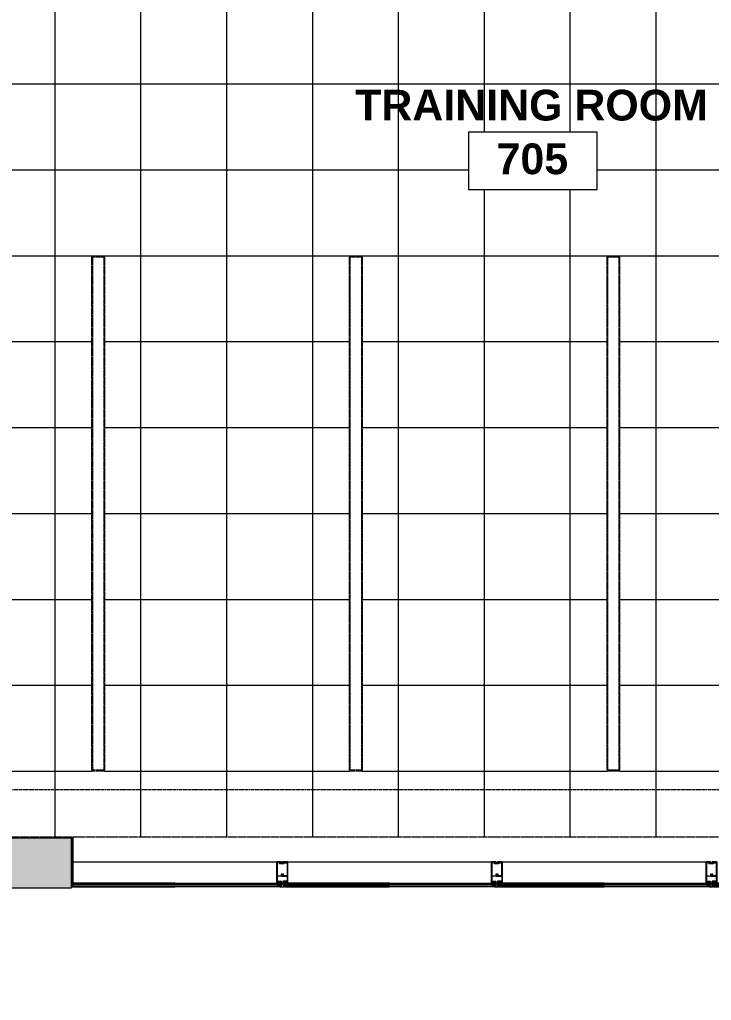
# Model space of a CAD drawing. Header units: inches. Extents: x -203 to 2853, y -968 to 768.
# Drawn here: x 1001.8 to 1195.1, y -570.2 to -296.2 of the extents above; entities that cross this region are included whole.
import ezdxf

# ---------------------------------------------------------------- set-up
doc = ezdxf.new("R2010")
doc.units = ezdxf.units.IN
doc.header["$MEASUREMENT"] = 0
doc.linetypes.add('Demolished', pattern=[0.1875, 0.125, -0.0625])
doc.linetypes.add('Grid Line 1_2_', pattern=[0.875, 0.5, -0.125, 0.125, -0.125])
for name, color, linetype, lineweight in [('A-CLNG', 13, 'Continuous', 13), ('A-CLNG-PATT', 13, 'Continuous', 13), ('A-DETL-GENF', 92, 'Continuous', 9), ('A-DETL-THIN', 151, 'Continuous', 9), ('A-Glaz-Exst', 7, 'Continuous', 9), ('A-Wall-Exst', 7, 'Continuous', 9), ('A-WALL-FULL', 7, 'Continuous', 9), ('A-WALL-PATT', 111, 'Continuous', 13), ('E-LITE-EQPM', 33, 'Demolished', 9), ('G-ANNO-TEXT', 231, 'Continuous', 9), ('Jenner and Block 8fl_BB_dwg', 8, 'Continuous', 9), ('S-GRID', 1, 'Continuous', 9)]:
    doc.layers.add(name, color=color, linetype=linetype, lineweight=lineweight)
doc.styles.add('Swis721 Lt BT_B', font='', dxfattribs={"height": 8.583975})
doc.styles.get('Swis721 Lt BT_B').set_extended_font_data('Swis721 Lt BT', bold=True)

# ---------------------------------------------------------------- blocks, each defined once
blk = doc.blocks.new('a-light Accolade D3- Surface Mount - 12_-5338565-LEVEL 7 - DEMO RCP')
at = {"layer": 'E-LITE-EQPM', "color": 7}
for p, q in [((-72.01, 1.68), (-71.63, 1.68)), ((-72.01, 1.68), (-72.01, -1.82)), ((71.63, 1.68), (-71.63, 1.68)), ((-71.63, 1.68), (-71.63, 1.57)), ((-71.63, -1.82), (-71.63, 1.68)), ((-71.63, 1.57), (71.63, 1.57)), ((71.63, 1.57), (71.63, 1.68)), ((71.63, 1.68), (72.01, 1.68)), ((71.63, 1.68), (71.63, -1.82)), ((72.01, -1.82), (72.01, 1.68)), ((-71.63, -1.82), (-72.01, -1.82)), ((71.63, -1.71), (-71.63, -1.71)), ((-71.63, -1.71), (-71.63, -1.82)), ((-71.63, -1.82), (71.63, -1.82)), ((71.63, -1.82), (71.63, -1.71)), ((72.01, -1.82), (71.63, -1.82))]:
    blk.add_line(p, q, dxfattribs=at)
blk = doc.blocks.new('Jenner and Block 8fl_BB_dwg_CW-STRIP-V11-LEVEL 7 - DEMO RCP')
at = {"layer": 'A-Glaz-Exst'}
for p, q in [((-121.98, -50.59), (-133.28, -23.99)), ((-132.82, -23.8), (-121.52, -50.4)), ((-121.29, -50.3), (-132.59, -23.7)), ((-127.5, -52.64), (-124.39, -51.32)), ((-124.23, -51.38), (-124.17, -51.52)), ((-124.05, -51.47), (-124.11, -51.34)), ((-124.05, -51.17), (-123.01, -50.73)), ((-122.85, -50.8), (-122.79, -50.94)), ((-122.34, -50.38), (-122.52, -50.82)), ((-127.51, -52.94), (-127.56, -52.8))]:
    blk.add_line(p, q, dxfattribs=at)
at = {"layer": 'A-Glaz-Exst', "flags": 128}
for points in [[(-133.51, -24.09), (-122.34, -50.38), (-122.21, -50.69)], [(-122.46, -50.43), (-122.48, -50.37), (-127.89, -52.67), (-127.74, -53.04)], [(-127.74, -53.04), (-127.89, -52.67), (-122.48, -50.37), (-122.46, -50.43), (-122.34, -50.38), (-122.46, -50.43), (-122.69, -50.53)], [(-122.25, -50.71), (-122.69, -50.53), (-122.56, -50.84)], [(-121.99, -50.5), (-122.02, -50.42), (-121.62, -50.24), (-121.59, -50.33)]]:
    blk.add_lwpolyline(points, dxfattribs=at)
at = {"layer": 'A-Glaz-Exst'}
for centre, radius in [((-121.98, -50.53), 0.0312), ((-121.57, -50.36), 0.0313)]:
    blk.add_circle(centre, radius, dxfattribs=at)
for centre, start, end in [((-124.34, -51.43), 23.0045, 113.0045), ((-124, -51.29), 113.0045, 203.0045), ((-122.96, -50.85), 23.0045, 113.0045), ((-127.45, -52.75), 113.0045, 203.0045)]:
    blk.add_arc(centre, 0.125, start, end, dxfattribs=at)
blk = doc.blocks.new('Jenner and Block 8fl_BB_dwg_CW-STRIP-5551871-LEVEL 7 - DEMO RCP')
at = {"layer": 'A-Glaz-Exst'}
for p, q in [((-127.5, -52.64), (-124.39, -51.32)), ((-124.23, -51.38), (-123.91, -52.13)), ((-124.05, -51.17), (-123.01, -50.73)), ((-121.88, -51.54), (-122.01, -51.58)), ((-121.75, -51.73), (-121.85, -51.55)), ((-121.68, -51.87), (-121.79, -51.93)), ((-121.72, -51.64), (-121.66, -51.83)), ((-120.76, -51.54), (-120.96, -51.08)), ((-127.34, -53.32), (-127.56, -52.8)), ((-127.2, -53.33), (-127.26, -53.35)), ((-126.62, -54.54), (-127.12, -53.36)), ((-126.7, -54.61), (-126.64, -54.58)), ((-126.42, -55.17), (-123.32, -53.85)), ((-124.09, -52.63), (-124.08, -52.59)), ((-124.09, -52.78), (-124.03, -52.91)), ((-124.06, -52.65), (-124.04, -52.6)), ((-124.04, -52.43), (-123.99, -52.37)), ((-124.01, -52.57), (-123.8, -52.48)), ((-123.96, -52.47), (-123.97, -52.44)), ((-123.96, -52.36), (-123.88, -52.36)), ((-123.92, -52.42), (-123.9, -52.45)), ((-123.75, -52.48), (-123.71, -52.5)), ((-123.74, -52.44), (-123.69, -52.46)), ((-123.25, -53.69), (-123.64, -52.78)), ((-123.59, -52.56), (-123.13, -53.64)), ((-122.97, -53.7), (-121.94, -53.26))]:
    blk.add_line(p, q, dxfattribs=at)
at = {"layer": 'A-Glaz-Exst', "flags": 128}
for points in [[(-133.51, -24.09), (-122.34, -50.38), (-122.08, -51.01), (-121.85, -50.92), (-133.28, -23.99)], [(-132.82, -23.8), (-121.39, -50.72), (-121.16, -50.62), (-132.59, -23.7)], [(-122.46, -50.43), (-122.48, -50.37), (-127.89, -52.67), (-127.4, -53.82), (-127.17, -53.72), (-127.4, -53.82), (-127.89, -52.67), (-122.48, -50.37), (-122.46, -50.43), (-122.34, -50.38), (-122.46, -50.43), (-122.69, -50.53)], [(-123.87, -52.45), (-123.67, -52.37), (-124.11, -51.34)], [(-122.85, -50.8), (-122.46, -51.72), (-121.94, -51.5), (-121.95, -51.47), (-121.99, -51.48), (-122.01, -51.45), (-121.87, -51.38), (-121.85, -51.42), (-121.89, -51.45), (-121.88, -51.47), (-121.82, -51.45), (-120.96, -51.08), (-121.06, -50.85)], [(-122.34, -50.38), (-122.54, -50.87), (-122.2, -50.73), (-122.69, -50.53), (-122.37, -51.28)], [(-121.87, -53.1), (-122.26, -52.18), (-121.74, -51.96), (-121.73, -51.99), (-121.77, -52.01), (-121.75, -52.05), (-121.61, -51.99), (-121.63, -51.95), (-121.67, -51.96), (-121.68, -51.93), (-121.57, -51.89), (-121.69, -51.6), (-121.7, -51.6), (-121.69, -51.6), (-121.57, -51.89), (-120.76, -51.54), (-120.67, -51.77), (-121.82, -52.26)], [(-121.82, -51.45), (-120.96, -51.08), (-121.06, -50.85), (-122.21, -51.34)], [(-122.05, -51.56), (-122.05, -51.55), (-121.94, -51.5)], [(-121.99, -50.5), (-122.02, -50.42), (-121.62, -50.24), (-121.59, -50.33)], [(-121.96, -50.56), (-121.94, -50.62), (-121.84, -50.78), (-121.49, -50.63), (-121.54, -50.45), (-121.56, -50.39)], [(-121.7, -51.74), (-121.82, -51.45), (-121.7, -51.74), (-121.71, -51.74)], [(-121.81, -51.97), (-121.8, -51.98), (-121.74, -51.96)], [(-109.37, -79.03), (-120.8, -52.1), (-120.57, -52), (-109.14, -78.93)], [(-109.83, -79.22), (-121.26, -52.3), (-121.49, -52.4), (-121.22, -53.03), (-121.34, -53.08), (-121.31, -53.13), (-126.72, -55.43), (-127.21, -54.28), (-126.95, -54.17), (-126.98, -54.18), (-127.21, -54.28), (-126.72, -55.43), (-121.31, -53.13), (-121.34, -53.08), (-121.57, -53.17)], [(-126.88, -54.24), (-126.91, -54.19), (-127.09, -53.75), (-126.74, -54.59)], [(-126.92, -54.33), (-126.83, -54.53), (-126.86, -54.54), (-126.88, -54.5), (-126.92, -54.51), (-126.86, -54.66), (-126.82, -54.64), (-126.84, -54.6), (-126.81, -54.58), (-126.59, -55.1)], [(-123.94, -52.21), (-124.27, -52.35), (-124.17, -52.58), (-123.98, -52.5)], [(-124.08, -52.57), (-124.09, -52.55), (-123.98, -52.5), (-124, -52.45), (-124.02, -52.45)], [(-123.87, -52.39), (-123.89, -52.4), (-123.87, -52.45), (-123.76, -52.41), (-123.75, -52.43)], [(-110.06, -79.32), (-121.22, -53.03), (-121.71, -52.83), (-121.37, -52.68), (-121.57, -53.17), (-121.88, -52.43)], [(-121.08, -52.63), (-121.11, -52.57), (-121.15, -52.39), (-120.81, -52.24), (-120.71, -52.4), (-120.68, -52.46)], [(-121.06, -52.69), (-121.02, -52.77), (-120.62, -52.6), (-120.66, -52.52)]]:
    blk.add_lwpolyline(points, dxfattribs=at)
blk.add_lwpolyline([(-120.67, -51.77), (-120.76, -51.54), (-121.57, -51.89), (-120.76, -51.54)], close=True, dxfattribs=at)
at = {"layer": 'A-Glaz-Exst'}
for centre, radius in [((-121.98, -50.53), 0.0312), ((-121.57, -50.36), 0.0313), ((-121.07, -52.66), 0.0312), ((-120.67, -52.49), 0.0312)]:
    blk.add_circle(centre, radius, dxfattribs=at)
for centre, radius, start, end in [((-124.34, -51.43), 0.125, 23.0045, 113.0045), ((-124, -51.29), 0.125, 113.0045, 203.0045), ((-122.96, -50.85), 0.125, 23.0045, 113.0045), ((-122.22, -51.15), 0.313, 76.1346, 149.8744), ((-122.18, -51.16), 0.221, 68.0045, 194.8744), ((-122.26, -51.23), 0.125, 203.0045, 293.0045), ((-121.97, -51.25), 0.257, 114.4891, 201.5199), ((-122.02, -51.55), 0.0312, 203.0045, 288.0045), ((-121.88, -51.57), 0.0312, 23.0045, 108.0045), ((-121.43, -51.25), 0.531, 84.932, 141.077), ((-121.78, -51.95), 0.0312, 118.0045, 203.0045), ((-121.72, -51.71), 0.0313, 208.0045, 293.0045), ((-121.69, -51.63), 0.0313, 113.0045, 198.0045), ((-121.55, -50.92), 0.145, 75.2021, 272.5168), ((-121.69, -51.84), 0.0312, 298.0045, 23.0045), ((-121.46, -50.89), 0.13, 309.3067, 96.5963), ((-121.06, -50.72), 0.266, 174.932, 231.077), ((-121.01, -50.7), 0.266, 174.932, 231.077), ((-120.95, -50.67), 0.266, 174.932, 231.077), ((-121.06, -52.09), 0.145, 133.4921, 330.8069), ((-120.89, -50.65), 0.266, 174.932, 231.077), ((-120.97, -52.04), 0.13, 309.4127, 96.7023), ((-120.57, -51.87), 0.266, 174.932, 231.077), ((-120.52, -51.85), 0.266, 174.932, 231.077), ((-120.46, -51.82), 0.266, 174.932, 231.077), ((-120.4, -51.8), 0.266, 174.932, 231.077), ((-127.45, -52.75), 0.125, 113.0045, 203.0045), ((-127.29, -53.29), 0.0625, 203.0045, 293.0045), ((-127.18, -53.39), 0.0625, 23.0045, 113.0045), ((-127.15, -53.78), 0.0625, 23.0045, 113.0045), ((-127.15, -53.78), 0.0625, 23.0045, 113.0045), ((-126.94, -54.2), 0.0312, 23.0045, 113.0045), ((-126.94, -54.2), 0.0312, 23.0045, 113.0045), ((-126.89, -54.31), 0.0312, 113.0045, 203.0045), ((-126.91, -54.26), 0.0313, 293.0045, 23.0045), ((-126.71, -54.58), 0.0312, 203.0045, 293.0045), ((-126.65, -54.55), 0.0313, 293.0045, 23.0045), ((-124.01, -52.66), 0.089, 160.7135, 253.0177), ((-124.03, -52.23), 0.548, 263.7768, 322.8434), ((-124.09, -52.58), 0.0197, 337.7655, 23.0045), ((-123.99, -52.65), 0.0695, 179.3043, 235.285), ((-124.03, -52.58), 0.0139, 50.356, 225.537), ((-124.03, -52.44), 0.016, 138.4428, 293.0045), ((-124.03, -52.23), 0.517, 269.0257, 316.9833), ((-124.05, -52.6), 0.0118, 337.7655, 45.537), ((-124.02, -52.26), 0.451, 268.6149, 317.394), ((-124.03, -52.23), 0.673, 269.5765, 305.68), ((-124.02, -52.56), 0.0118, 230.356, 293.0045), ((-123.96, -52.4), 0.04, 87.5662, 138.4428), ((-123.94, -52.43), 0.0306, 26.7074, 199.3016), ((-123.93, -52.46), 0.0306, 206.7074, 19.3016), ((-123.97, -52.16), 0.0625, 293.0045, 23.0045), ((-123.88, -52.38), 0.016, 293.0045, 87.5662), ((-123.8, -52.47), 0.0118, 293.0045, 355.653), ((-123.77, -52.47), 0.0139, 0.472, 175.653), ((-123.75, -52.47), 0.0118, 180.472, 248.2435), ((-123.73, -52.43), 0.0197, 203.0045, 248.2435), ((-123.75, -52.55), 0.0695, 350.7239, 46.7046), ((-123.73, -52.54), 0.089, 332.9913, 65.2955), ((-123.37, -53.73), 0.125, 293.0045, 23.0045), ((-123.02, -53.59), 0.125, 203.0045, 293.0045), ((-121.98, -53.15), 0.125, 293.0045, 23.0045), ((-121.77, -52.38), 0.125, 113.0045, 203.0045), ((-121.67, -52.37), 0.221, 211.1346, 338.0045), ((-121.58, -52.16), 0.257, 204.4891, 291.5199), ((-121.69, -52.41), 0.313, 256.1346, 329.8744), ((-121.21, -51.77), 0.531, 264.932, 321.077), ((-126.47, -55.05), 0.125, 203.0045, 293.0045)]:
    blk.add_arc(centre, radius, start, end, dxfattribs=at)
blk = doc.blocks.new('Jenner and Block 8fl_BB_dwg-4751915-LEVEL 7 - DEMO RCP')
at = {"layer": 'A-Glaz-Exst'}
for p, q in [((1016.23, -531.81), (1073.23, -531.81)), ((1074.23, -531.81), (1131.23, -531.81)), ((1076.23, -531.81), (1133.23, -531.81)), ((1136.23, -531.81), (1193.23, -531.81))]:
    blk.add_line(p, q, dxfattribs=at)
at = {"layer": 'A-Wall-Exst', "flags": 128}
blk.add_lwpolyline([(1015.83, -538.81), (1016.23, -538.81), (1016.23, -524.94)], dxfattribs=at)
at = {"layer": 'A-WALL-FULL'}
blk.add_line((1016.23, -537.69), (1016.23, -531.81), dxfattribs=at)
at = {"layer": 'A-WALL-PATT', "color": 7, "lineweight": 9, "flags": 128}
blk.add_lwpolyline([(1016.23, -524.94), (1016.23, -529.11), (1016.23, -538.81)], dxfattribs=at)
at = {"rotation": 246.9955198969619}
for name, p in [('Jenner and Block 8fl_BB_dwg_CW-STRIP-5551871-LEVEL 7 - DEMO RCP', (1074.73, -670.12)), ('Jenner and Block 8fl_BB_dwg_CW-STRIP-5551871-LEVEL 7 - DEMO RCP', (1134.73, -670.12)), ('Jenner and Block 8fl_BB_dwg_CW-STRIP-5551871-LEVEL 7 - DEMO RCP', (1194.73, -670.12)), ('Jenner and Block 8fl_BB_dwg_CW-STRIP-V11-LEVEL 7 - DEMO RCP', (1014.73, -670.12))]:
    blk.add_blockref(name, p, dxfattribs=at)

msp = doc.modelspace()

# ---------------------------------------------------------------- hatches: boundary and pattern name
at = {"layer": 'A-CLNG-PATT', "linetype": 'Demolished'}
h = msp.add_hatch(dxfattribs=at)
h.set_pattern_fill('FP_4', color=135, style=0, pattern_type=2)
h.set_pattern_definition([(0, (1179.67, -434.195), (0, -24), []), (270, (1179.67, -434.195), (-24, -1e-15), [])])
h.paths.add_polyline_path([(1242.73, -524.65), (1371.67, -524.65), (1371.67, -343.74), (1408.67, -343.74), (1408.67, -287.8), (969.14, -287.8), (969.14, -524.65), (1241.5, -524.65)], flags=0)
h.paths.add_polyline_path([(1242.73, -523.31), (1242.73, -499.31), (1266.73, -499.31), (1266.73, -523.31), (1256.61, -523.3), (1256.61, -523.13), (1252.86, -523.13), (1252.86, -523.31), (1243.36, -523.31)], flags=0)
h.paths.add_polyline_path([(1097.38, -506.2), (1094, -506.2), (1094, -362.19), (1097.5, -362.19), (1097.5, -506.2)], flags=0)
h.paths.add_polyline_path([(1022, -506.2), (1022, -362.19), (1025.5, -362.19), (1025.5, -506.2), (1022.1, -506.2)], flags=0)
h.paths.add_polyline_path([(1310.1, -506.2), (1310, -506.2), (1310, -362.19), (1313.5, -362.19), (1313.5, -506.2), (1313.38, -506.2)], flags=0)
h.paths.add_polyline_path([(1166, -506.2), (1166, -362.19), (1169.5, -362.19), (1169.5, -506.2), (1166.1, -506.2)], flags=0)
h.paths.add_polyline_path([(1238, -506.2), (1238, -362.19), (1241.5, -362.19), (1241.5, -506.2), (1238.1, -506.2)], flags=0)
h.paths.add_polyline_path([(1163.23, -343.63), (1127.23, -343.63), (1127.23, -327.63), (1163.23, -327.63)], flags=0)
at = {"layer": 'A-DETL-GENF'}
h = msp.add_hatch(color=7, dxfattribs=at)
h.paths.add_polyline_path([(464.83, -720.82), (893.53, -538.81), (1016.23, -538.81), (1016.23, -524.94), (892.67, -524.94), (457.06, -709.88), (459.54, -715.74), (462.19, -714.61)], flags=0)
h.paths.add_polyline_path([(3.31, -538.98), (25.4, -529.6), (16.02, -507.51), (-6.07, -516.89)], flags=0)
h.paths.add_polyline_path([(1698.95, -538.81), (1737.17, -538.81), (1737.17, -496.55), (1730.17, -496.55), (1730.17, -494.3), (1723.7, -494.3), (1723.7, -524.65), (1674.68, -524.65), (1674.68, -531.81), (1676.23, -531.81), (1676.23, -538.81)], flags=0)
h.paths.add_polyline_path([(492.17, -532.94), (492.17, -512), (471.73, -512), (471.73, -532.94)], flags=0)
h.paths.add_polyline_path([(259.11, -532.49), (281.21, -523.11), (271.83, -501.02), (249.74, -510.4), (255.13, -523.11)], flags=0)
h.paths.add_polyline_path([(491.32, -225.31), (494.81, -225.31), (494.81, -201.31), (471.73, -201.31), (471.73, -225.31), (491.31, -225.31)], flags=0)
h.paths.add_polyline_path([(988.73, -121.34), (993.73, -121.34), (993.73, 0.66), (950.73, 0.66), (950.73, -16.34), (908.73, -16.34), (908.73, 0.66), (846.73, 0.66), (846.73, -16.34), (804.73, -16.34), (804.73, 0.66), (742.73, 0.66), (742.73, -16.34), (700.73, -16.34), (700.73, 0.66), (638.73, 0.66), (638.73, -16.34), (596.73, -16.34), (596.73, 0.66), (569.74, 0.66), (569.74, -24.34), (979.73, -24.34), (979.73, -121.34), (980.11, -121.34)], flags=0)
h.paths.add_polyline_path([(1240.73, -29.34), (1268.73, -29.34), (1268.73, -3.4), (1240.73, -3.4)], flags=0)
h.paths.add_polyline_path([(1556.36, -29.34), (1582.73, -29.34), (1582.73, -1.34), (1556.36, -1.34)], flags=0)
h.paths.add_polyline_path([(220.73, -29.34), (248.73, -29.34), (248.73, -1.34), (220.73, -1.34), (220.73, -29.27)], flags=0)
h.paths.add_polyline_path([(-84.26, -27.34), (-84.26, -2.95), (-117.75, -2.95), (-117.75, -27.34), (-93.75, -27.34)], flags=0)
h.paths.add_polyline_path([(1737.17, 284.95), (1737.17, 337.71), (1772.13, 337.71), (1772.13, 351.59), (1723.3, 351.56), (1723.3, 284.95)], flags=0)
h.paths.add_polyline_path([(1889.03, 337.71), (1924.09, 337.71), (1924.09, 580.15), (1910.23, 580.15), (1910.23, 351.59), (1889.03, 351.59), (1889.03, 338)], flags=0)
h.paths.add_polyline_path([(1542.73, 553.15), (1566.73, 553.15), (1566.73, 577.15), (1542.73, 577.15)], flags=0)
h.paths.add_polyline_path([(1242.73, 553.15), (1266.73, 553.15), (1266.73, 577.15), (1242.73, 577.15)], flags=0)
h.paths.add_polyline_path([(942.73, 553.15), (966.73, 553.15), (966.73, 577.15), (942.73, 577.15)], flags=0)
h.paths.add_polyline_path([(596.73, 553.15), (620.73, 553.15), (620.73, 577.15), (596.73, 577.15)], flags=0)
h.paths.add_polyline_path([(237.05, 553.15), (246.73, 553.15), (246.73, 577.15), (222.73, 577.15), (222.73, 553.15), (232.42, 553.15)], flags=0)
h.paths.add_polyline_path([(-39.27, 553.15), (-15.27, 553.15), (-15.27, 577.15), (-39.27, 577.15)], flags=0)

# ---------------------------------------------------------------- linework, layer by layer
at = {"layer": 'A-CLNG', "color": 7, "linetype": 'Demolished', "lineweight": 9}
msp.add_line((1371.67, -524.65), (969.14, -524.65), dxfattribs=at)
at = {"layer": 'A-DETL-THIN'}
for p, q in [((1163.23, -327.63), (1127.23, -327.63)), ((1127.23, -327.63), (1127.23, -343.63)), ((1163.23, -343.63), (1163.23, -327.63)), ((1127.23, -343.63), (1163.23, -343.63)), ((1016.23, -524.94), (892.67, -524.94)), ((1016.23, -538.81), (1016.23, -524.94)), ((893.53, -538.81), (1016.23, -538.81))]:
    msp.add_line(p, q, dxfattribs=at)
at = {"layer": 'S-GRID', "linetype": 'Grid Line 1_2_'}
msp.add_line((-203.03, -511.31), (2046, -511.31), dxfattribs=at)

# ---------------------------------------------------------------- block references
at = {"layer": 'E-LITE-EQPM', "color": 7, "extrusion": (0, 0, -1), "rotation": 269.9999999999999}
for p in [(-1023.67, -434.2), (-1095.67, -434.2), (-1167.67, -434.2)]:
    msp.add_blockref('a-light Accolade D3- Surface Mount - 12_-5338565-LEVEL 7 - DEMO RCP', p, dxfattribs=at)
at = {"layer": 'Jenner and Block 8fl_BB_dwg', "color": 7}
msp.add_blockref('Jenner and Block 8fl_BB_dwg-4751915-LEVEL 7 - DEMO RCP', (0.4, 0.29), dxfattribs=at)

# ---------------------------------------------------------------- texts
at = {"layer": 'G-ANNO-TEXT', "color": 7, "char_height": 8.584, "attachment_point": 2, "line_spacing_factor": 0.998538, "style": 'Swis721 Lt BT_B'}
for s, insert, width in [('TRAINING ROOM', (1144.84, -315.8), 110.484), ('705', (1145.09, -330.8), 23.004)]:
    msp.add_mtext(s, dxfattribs=dict(at, insert=insert, width=width))

doc.saveas('drawing.dxf')
